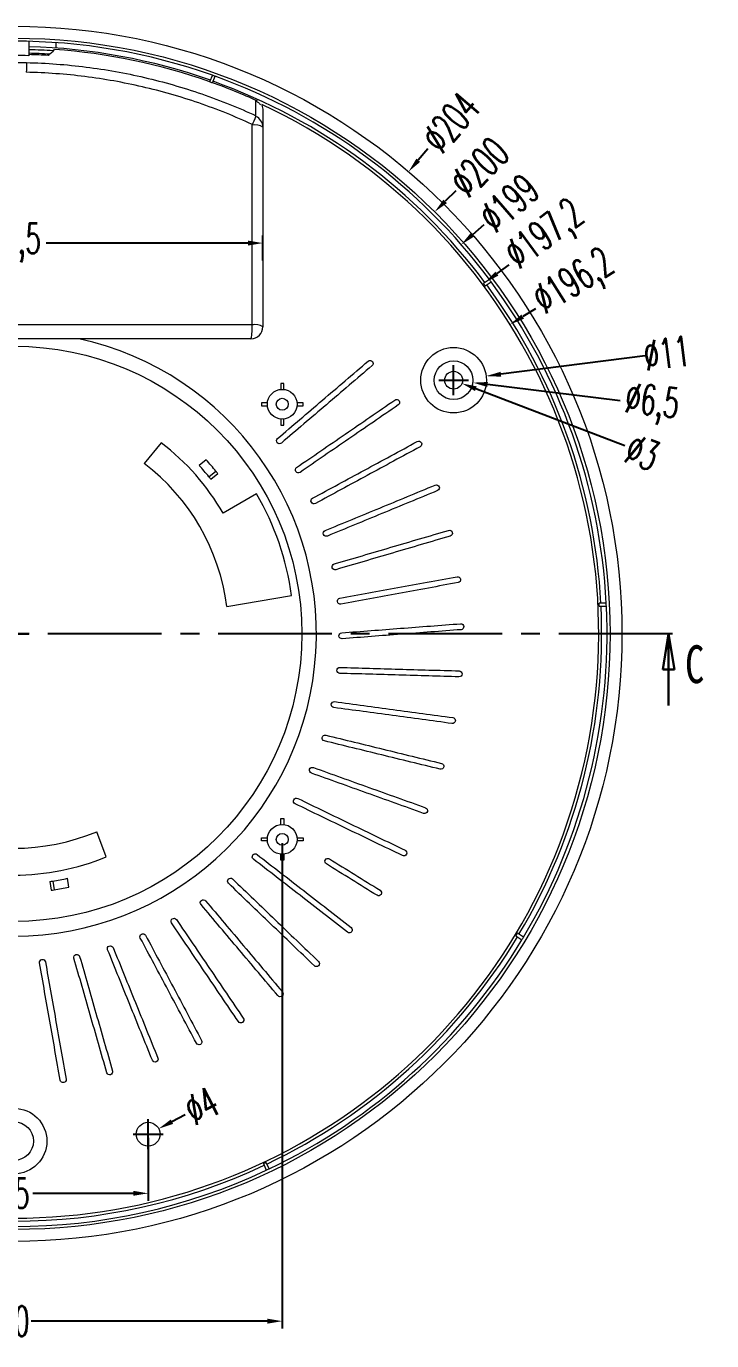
# Model space of a CAD drawing. Header units: inches. Extents: x -602 to 2189, y 557 to 1254.
# Drawn here: x -253.6 to -138.6, y 882 to 1102.7 of the extents above; entities that cross this region are included whole.
import ezdxf

# ---------------------------------------------------------------- set-up
doc = ezdxf.new("R2010")
doc.units = ezdxf.units.IN
doc.linetypes.add('CENTER2', pattern=[28.575, 19.05, -3.175, 3.175, -3.175])
doc.styles.add('SLDTEXTSTYLE0', font='TXT', dxfattribs={"width": 0.75})
doc.styles.add('SLDTEXTSTYLE2', font='TXT', dxfattribs={"width": 0.6, "bigfont": 'bigfont'})
doc.dimstyles.new('5', dxfattribs={"dimtxt": 5, "dimasz": 2.5, "dimexe": 1.25, "dimexo": 0.625, "dimtad": 0, "dimtxsty": 'SLDTEXTSTYLE2', "dimcen": 2.5, "dimclrd": 3, "dimclre": 3, "dimclrt": 256, "dimadec": 0, "dimazin": 0, "dimtfac": 1, "dimtofl": 0, "dimtmove": 0, "dimatfit": 3, "dimfxl": 1, "dimarcsym": 0})

# ---------------------------------------------------------------- blocks, each defined once
blk = doc.blocks.new('_CLOSED')
at = {"color": 0, "linetype": 'ByBlock', "lineweight": -2}
for p, q in [((-1, 0.166667), (0, 0)), ((-1, 0.166667), (-1, -0.166667)), ((0, 0), (-1, -0.166667)), ((0, 0), (-1, 0))]:
    blk.add_line(p, q, dxfattribs=at)
blk = doc.blocks.new('*D187')
at = {"color": 3, "lineweight": -2}
for p, q in [((-278.19, 916.03), (-278.19, 905.48)), ((-233.19, 916.03), (-233.19, 905.48)), ((-275.69, 906.73), (-258.81, 906.73)), ((-235.69, 906.73), (-252.56, 906.73))]:
    blk.add_line(p, q, dxfattribs=at)
at = {"color": 3}
for points in [[(-275.69, 907.15), (-275.69, 906.32), (-278.19, 906.73)], [(-235.69, 907.15), (-235.69, 906.32), (-233.19, 906.73)]]:
    blk.add_solid(points, dxfattribs=at)
at = {"layer": 'Defpoints', "color": 0}
for p in [(-278.19, 916.66), (-233.19, 916.66), (-233.19, 906.73)]:
    blk.add_point(p, dxfattribs=at)
at = {"insert": (-255.69, 906.73), "char_height": 5, "attachment_point": 5, "style": 'SLDTEXTSTYLE2'}
blk.add_mtext('45', dxfattribs=at)
blk = doc.blocks.new('*D189')
at = {"color": 3, "lineweight": -2}
for p, q in [((-297.44, 1063.36), (-297.44, 1067.51)), ((-294.94, 1066.26), (-261.06, 1066.26)), ((-216.44, 1066.26), (-250.31, 1066.26)), ((-213.94, 1063.36), (-213.94, 1067.51))]:
    blk.add_line(p, q, dxfattribs=at)
at = {"color": 3}
for points in [[(-294.94, 1066.68), (-294.94, 1065.84), (-297.44, 1066.26)], [(-216.44, 1066.68), (-216.44, 1065.84), (-213.94, 1066.26)]]:
    blk.add_solid(points, dxfattribs=at)
at = {"layer": 'Defpoints', "color": 0}
for p in [(-213.94, 1066.26), (-297.44, 1062.74), (-213.94, 1062.74)]:
    blk.add_point(p, dxfattribs=at)
at = {"insert": (-255.69, 1066.26), "char_height": 5, "attachment_point": 5, "style": 'SLDTEXTSTYLE2'}
blk.add_mtext('83,5', dxfattribs=at)
blk = doc.blocks.new('*D193')
at = {"color": 3, "lineweight": -2}
for p, q in [((-300.69, 965.53), (-300.69, 884.02)), ((-210.69, 965.53), (-210.69, 884.02)), ((-298.19, 885.27), (-258.56, 885.27)), ((-213.19, 885.27), (-252.81, 885.27))]:
    blk.add_line(p, q, dxfattribs=at)
at = {"color": 3}
for points in [[(-298.19, 885.69), (-298.19, 884.85), (-300.69, 885.27)], [(-213.19, 885.69), (-213.19, 884.85), (-210.69, 885.27)]]:
    blk.add_solid(points, dxfattribs=at)
at = {"layer": 'Defpoints', "color": 0}
for p in [(-300.69, 966.16), (-210.69, 966.16), (-210.69, 885.27)]:
    blk.add_point(p, dxfattribs=at)
at = {"insert": (-255.69, 885.27), "char_height": 5, "attachment_point": 5, "style": 'SLDTEXTSTYLE2'}
blk.add_mtext('90', dxfattribs=at)
blk = doc.blocks.new('*D197')
at = {"color": 3, "lineweight": -2}
for p, q in [((-186.25, 1082.06), (-187.87, 1080.16)), ((-255.69, 998.16), (-255.69, 1003.16)), ((-258.19, 1000.66), (-253.19, 1000.66))]:
    blk.add_line(p, q, dxfattribs=at)
at = {"color": 3}
blk.add_solid([(-188.19, 1080.43), (-187.55, 1079.89), (-189.49, 1078.26)], dxfattribs=at)
at = {"layer": 'Defpoints', "color": 0}
for p in [(-189.49, 1078.26), (-321.89, 923.05)]:
    blk.add_point(p, dxfattribs=at)
at = {"insert": (-182.43, 1086.53), "char_height": 5, "attachment_point": 5, "rotation": 49.5345, "style": 'SLDTEXTSTYLE2'}
blk.add_mtext('∅204', dxfattribs=at)
blk = doc.blocks.new('*D198')
at = {"color": 3, "lineweight": -2}
for p, q in [((-181.58, 1075.04), (-183.34, 1073.27)), ((-255.69, 998.16), (-255.69, 1003.16)), ((-258.19, 1000.66), (-253.19, 1000.66))]:
    blk.add_line(p, q, dxfattribs=at)
at = {"color": 3}
blk.add_solid([(-183.64, 1073.56), (-183.05, 1072.97), (-185.11, 1071.5)], dxfattribs=at)
at = {"layer": 'Defpoints', "color": 0}
for p in [(-185.11, 1071.5), (-326.27, 929.82)]:
    blk.add_point(p, dxfattribs=at)
at = {"insert": (-177.61, 1079.02), "char_height": 5, "attachment_point": 5, "rotation": 45.1045, "style": 'SLDTEXTSTYLE2'}
blk.add_mtext('∅200', dxfattribs=at)
blk = doc.blocks.new('*D199')
at = {"color": 3, "lineweight": -2}
for p, q in [((-176.89, 1069.3), (-178.78, 1067.66)), ((-255.69, 998.16), (-255.69, 1003.16)), ((-258.19, 1000.66), (-253.19, 1000.66))]:
    blk.add_line(p, q, dxfattribs=at)
at = {"color": 3}
blk.add_solid([(-179.05, 1067.97), (-178.51, 1067.34), (-180.66, 1066.01)], dxfattribs=at)
at = {"layer": 'Defpoints', "color": 0}
for p in [(-180.66, 1066.01), (-330.71, 935.3)]:
    blk.add_point(p, dxfattribs=at)
at = {"insert": (-172.65, 1072.99), "char_height": 5, "attachment_point": 5, "rotation": 41.0605, "style": 'SLDTEXTSTYLE2'}
blk.add_mtext('∅199', dxfattribs=at)
blk = doc.blocks.new('*D200')
at = {"color": 3, "lineweight": -2}
for p, q in [((-172.67, 1062.62), (-174.67, 1061.13)), ((-255.69, 998.16), (-255.69, 1003.16)), ((-258.19, 1000.66), (-253.19, 1000.66))]:
    blk.add_line(p, q, dxfattribs=at)
at = {"color": 3}
blk.add_solid([(-174.92, 1061.46), (-174.42, 1060.79), (-176.68, 1059.63)], dxfattribs=at)
at = {"layer": 'Defpoints', "color": 0}
for p in [(-176.68, 1059.63), (-334.7, 941.68)]:
    blk.add_point(p, dxfattribs=at)
at = {"insert": (-166.36, 1067.33), "char_height": 5, "attachment_point": 5, "rotation": 36.7383, "style": 'SLDTEXTSTYLE2'}
blk.add_mtext('∅197,2', dxfattribs=at)
blk = doc.blocks.new('*D201')
at = {"color": 3, "lineweight": -2}
for p, q in [((-168.22, 1055.23), (-170.34, 1053.91)), ((-255.69, 998.16), (-255.69, 1003.16)), ((-258.19, 1000.66), (-253.19, 1000.66))]:
    blk.add_line(p, q, dxfattribs=at)
at = {"color": 3}
blk.add_solid([(-170.57, 1054.26), (-170.12, 1053.56), (-172.47, 1052.59)], dxfattribs=at)
at = {"layer": 'Defpoints', "color": 0}
for p in [(-172.47, 1052.59), (-338.91, 948.72)]:
    blk.add_point(p, dxfattribs=at)
at = {"insert": (-161.54, 1059.4), "char_height": 5, "attachment_point": 5, "rotation": 31.9643, "style": 'SLDTEXTSTYLE2'}
blk.add_mtext('∅196,2', dxfattribs=at)
blk = doc.blocks.new('*D203')
at = {"color": 3, "lineweight": -2}
for p, q in [((-233.19, 914.16), (-233.19, 919.16)), ((-227, 919.92), (-229.21, 918.75)), ((-235.69, 916.66), (-230.69, 916.66))]:
    blk.add_line(p, q, dxfattribs=at)
at = {"color": 3}
blk.add_solid([(-229.4, 919.12), (-229.01, 918.39), (-231.42, 917.59)], dxfattribs=at)
at = {"layer": 'Defpoints', "color": 0}
for p in [(-231.42, 917.59), (-234.96, 915.72)]:
    blk.add_point(p, dxfattribs=at)
at = {"insert": (-224.23, 921.38), "char_height": 5, "attachment_point": 5, "rotation": 27.798, "style": 'SLDTEXTSTYLE2'}
blk.add_mtext('∅4', dxfattribs=at)
blk = doc.blocks.new('*D204')
at = {"color": 3, "lineweight": -2}
for p, q in [((-149.78, 1047.31), (-174, 1044.24)), ((-181.94, 1040.74), (-181.94, 1045.74)), ((-184.44, 1043.24), (-179.44, 1043.24))]:
    blk.add_line(p, q, dxfattribs=at)
at = {"color": 3}
blk.add_solid([(-174.06, 1044.65), (-173.95, 1043.83), (-176.48, 1043.93)], dxfattribs=at)
at = {"layer": 'Defpoints', "color": 0}
for p in [(-176.48, 1043.93), (-187.4, 1042.54)]:
    blk.add_point(p, dxfattribs=at)
at = {"insert": (-146.18, 1047.76), "char_height": 5, "attachment_point": 5, "rotation": 7.2124, "style": 'SLDTEXTSTYLE2'}
blk.add_mtext('∅11', dxfattribs=at)
blk = doc.blocks.new('*D205')
at = {"color": 3, "lineweight": -2}
for p, q in [((-181.94, 1040.74), (-181.94, 1045.74)), ((-184.44, 1043.24), (-179.44, 1043.24)), ((-154.01, 1039.76), (-176.23, 1042.53))]:
    blk.add_line(p, q, dxfattribs=at)
at = {"color": 3}
blk.add_solid([(-176.18, 1042.94), (-176.28, 1042.11), (-178.71, 1042.83)], dxfattribs=at)
at = {"layer": 'Defpoints', "color": 0}
for p in [(-185.16, 1043.64), (-178.71, 1042.83)]:
    blk.add_point(p, dxfattribs=at)
at = {"insert": (-148.68, 1039.1), "char_height": 5, "attachment_point": 5, "rotation": 352.9077, "style": 'SLDTEXTSTYLE2'}
blk.add_mtext('∅6,5', dxfattribs=at)
blk = doc.blocks.new('*D206')
at = {"color": 3, "lineweight": -2}
for p, q in [((-181.94, 1040.74), (-181.94, 1045.74)), ((-184.44, 1043.24), (-179.44, 1043.24)), ((-153.18, 1032.25), (-178.2, 1041.81))]:
    blk.add_line(p, q, dxfattribs=at)
at = {"color": 3}
blk.add_solid([(-178.05, 1042.2), (-178.35, 1041.42), (-180.54, 1042.7)], dxfattribs=at)
at = {"layer": 'Defpoints', "color": 0}
for p in [(-183.34, 1043.77), (-180.54, 1042.7)]:
    blk.add_point(p, dxfattribs=at)
at = {"insert": (-150.26, 1031.13), "char_height": 5, "attachment_point": 5, "rotation": 339.093, "style": 'SLDTEXTSTYLE2'}
blk.add_mtext('∅3', dxfattribs=at)

msp = doc.modelspace()

# ---------------------------------------------------------------- linework, layer by layer
at = {"color": 7, "linetype": 'Continuous', "lineweight": 15}
for p, q in [((-253.189, 1100.124), (-253.189, 1097.723)), ((-248.617, 1099), (-248.617, 1099.904)), ((-222.412, 1094.426), (-222.873, 1093.314)), ((-222.401, 1093.145), (-221.941, 1094.257)), ((-215.749, 1052.547), (-215.749, 1086.074)), ((-213.939, 1085.728), (-213.939, 1052.201)), ((-175.924, 1060.135), (-176.925, 1059.466)), ((-176.627, 1059.064), (-175.626, 1059.733)), ((-215.939, 1050.201), (-266.579, 1050.201)), ((-210.939, 1042.706), (-210.939, 1041.693)), ((-210.439, 1042.706), (-210.939, 1042.706)), ((-210.439, 1041.693), (-210.439, 1042.706)), ((-214.189, 1039.456), (-214.189, 1038.956)), ((-213.177, 1039.456), (-214.189, 1039.456)), ((-207.189, 1039.456), (-208.202, 1039.456)), ((-207.189, 1038.956), (-207.189, 1039.456)), ((-214.189, 1038.956), (-213.177, 1038.956)), ((-208.202, 1038.956), (-207.189, 1038.956)), ((-210.939, 1036.718), (-210.939, 1035.706)), ((-210.939, 1035.706), (-210.439, 1035.706)), ((-210.439, 1035.706), (-210.439, 1036.718)), ((-230.982, 1032.746), (-233.86, 1029.282)), ((-223.447, 1029.856), (-224.628, 1028.926)), ((-223.001, 1027.028), (-221.822, 1027.955)), ((-222.689, 1026.637), (-221.511, 1027.564)), ((-214.986, 1024.156), (-220.615, 1020.906)), ((-219.984, 1005.248), (-209.134, 1007.106)), ((-156.322, 1005.796), (-157.526, 1005.796)), ((-157.501, 1005.296), (-156.298, 1005.296)), ((-210.939, 968.643), (-210.939, 969.656)), ((-210.939, 969.656), (-210.439, 969.656)), ((-210.439, 969.656), (-210.439, 968.643)), ((-240.252, 963.213), (-241.813, 967.438)), ((-214.189, 965.906), (-214.189, 966.406)), ((-214.189, 966.406), (-213.177, 966.406)), ((-213.177, 965.906), (-214.189, 965.906)), ((-208.202, 966.406), (-207.189, 966.406)), ((-207.189, 965.906), (-208.202, 965.906)), ((-207.189, 966.406), (-207.189, 965.906)), ((-210.939, 962.656), (-210.939, 963.668)), ((-210.439, 962.656), (-210.939, 962.656)), ((-210.439, 963.668), (-210.439, 962.656)), ((-249.689, 959.087), (-249.475, 957.602)), ((-249.195, 959.161), (-248.981, 957.676)), ((-246.523, 958.133), (-246.737, 959.621)), ((-171.471, 949.963), (-170.47, 949.295)), ((-170.213, 949.724), (-171.214, 950.393)), ((-213.828, 911.717), (-213.367, 910.605)), ((-212.914, 910.82), (-213.375, 911.932))]:
    msp.add_line(p, q, dxfattribs=at)
at = {"color": 1, "linetype": 'CENTER2'}
msp.add_line((-145.224, 1000.656), (-366.902, 1000.656), dxfattribs=at)
at = {"color": 7, "linetype": 'Continuous', "lineweight": 30}
msp.add_line((-145.855, 988.656), (-145.855, 1000.656), dxfattribs=at)
at = {"color": 7, "linetype": 'Continuous', "lineweight": 15}
for centre, radius in [((-255.689, 1000.656), 102), ((-255.689, 1000.656), 100), ((-255.689, 1000.656), 48.284), ((-181.939, 1043.235), 5.5), ((-181.939, 1043.235), 3.25), ((-181.939, 1043.235), 1.5), ((-210.689, 1039.206), 2.5), ((-210.689, 1039.206), 1), ((-210.689, 966.156), 2.5), ((-210.689, 966.156), 1), ((-255.689, 915.497), 5.5), ((-255.689, 915.497), 3.25), ((-233.189, 916.656), 2)]:
    msp.add_circle(centre, radius, dxfattribs=at)
for centre, radius, start, end in [((-255.689, 1000.656), 99.5, 70.46118, 109.53882), ((-255.689, 1000.656), 98.598, 70.4883, 88.54708), ((-255.689, 1000.656), 97.099, 88.52465, 91.47535), ((-255.689, 1000.656), 98.098, 86.16387, 88.53967), ((-255.689, 1000.656), 97.5, 86.49825, 88.53072), ((-255.689, 1000.656), 97.275, 86.61124, 88.52732), ((-255.689, 1000.656), 98.333, 70.49634, 86.03003), ((-107.757, 1091.885), 145.915, 178.16386, 178.80093), ((-255.689, 1000.656), 98.298, 70.20562, 70.49743), ((-255.689, 1000.656), 99.5, 70.17291, 70.46118), ((-255.689, 1000.656), 98.333, 65.47474, 70.20465), ((-255.689, 1000.656), 98.598, 36.7383, 70.19739), ((-255.689, 1000.656), 99.5, 36.71118, 70.17291), ((-255.689, 1000.656), 98.098, 115.0799, 64.9201), ((-253.403, 1103.904), 41.662, 334.66032, 336.82759), ((-215.343, 1083.29), 2.813, 60.06983, 98.29517), ((-215.901, 1085.719), 1.962, 0.25502, 65.94418), ((-255.689, 1000.656), 98.298, 36.45562, 36.74743), ((-255.689, 1000.656), 98.598, 2.9883, 36.44739), ((-255.689, 1000.656), 99.5, 36.42291, 36.71118), ((-255.689, 1000.656), 99.5, 2.96118, 36.42291), ((-222.249, 1051.895), 6.533, 344.97492, 5.7293), ((-215.939, 1052.201), 2, 270, 0), ((-215.343, 1049.763), 2.813, 60.06983, 98.29517), ((-255.689, 1000.656), 50.728, 102.39613, 77.60387), ((-255.689, 1000.656), 40.5, 30, 52.40612), ((-255.689, 1000.656), 36, 7.32842, 52.67158), ((-255.689, 1000.656), 42, 38.89532, 42.30664), ((-255.689, 1000.656), 43.5, 38.8718, 42.16526), ((-255.689, 1000.656), 42, 38.21321, 38.89532), ((-255.689, 1000.656), 43.5, 38.21321, 38.8718), ((-255.689, 1000.656), 47, 7.88753, 30), ((-255.689, 1000.656), 98.598, 329.2383, 2.69739), ((-255.689, 1000.656), 99.5, 329.21118, 2.67291), ((-255.689, 1000.656), 98.298, 2.70562, 2.99743), ((-255.689, 1000.656), 99.5, 2.67291, 2.96118), ((-255.689, 1000.656), 36, 247.32842, 292.67158), ((-255.689, 1000.656), 40.5, 270, 292.40612), ((-255.689, 1000.656), 42, 278.21321, 278.89532), ((-255.689, 1000.656), 42, 278.89532, 282.30664), ((-255.689, 1000.656), 43.5, 278.8718, 282.16526), ((-255.689, 1000.656), 43.5, 278.21321, 278.8718), ((-255.689, 1000.656), 98.598, 295.4883, 328.94739), ((-255.689, 1000.656), 99.5, 295.46118, 328.92291), ((-255.689, 1000.656), 98.298, 328.95562, 329.24743), ((-255.689, 1000.656), 99.5, 328.92291, 329.21118), ((-255.689, 1000.656), 98.598, 244.80261, 295.19739), ((-255.689, 1000.656), 98.298, 295.20562, 295.49743), ((-255.689, 1000.656), 99.5, 244.82709, 295.17291), ((-255.689, 1000.656), 99.5, 295.17291, 295.46118)]:
    msp.add_arc(centre, radius, start, end, dxfattribs=at)
msp.add_ellipse((-253.64, 1052.201), major_axis=(400, 0), ratio=0.0008682, start_param=1.4752989, end_param=1.6759663, dxfattribs=at)
for points in [[(-249.939, 1097.761), (-249.587, 1098.093), (-249.234, 1098.424), (-248.882, 1098.753)], [(-257.782, 1096.56), (-256.387, 1096.592), (-254.992, 1096.592), (-253.597, 1096.56)], [(-213.939, 1088.549), (-213.939, 1087.611), (-213.939, 1086.671), (-213.939, 1085.728)], [(-202.762, 962.88), (-199.955, 961.139), (-197.122, 959.383), (-194.263, 957.61)], [(-194.79, 956.76), (-197.649, 958.533), (-200.482, 960.289), (-203.289, 962.03)]]:
    msp.add_open_spline(points, degree=3, dxfattribs=at)
for points, knots in [([(-215.704, 1086.169), (-217.139, 1086.832), (-218.589, 1087.458), (-221.589, 1088.667), (-223.143, 1089.246), (-227.822, 1090.852), (-230.974, 1091.754), (-237.341, 1093.229), (-240.556, 1093.802), (-247.05, 1094.62), (-250.329, 1094.864), (-253.64, 1094.938)], [0.00568892, 0.00568892, 0.00568892, 0.00568892, 0.125, 0.125, 0.25, 0.25, 0.5, 0.5, 0.75, 0.75, 1, 1, 1, 1]), ([(-253.597, 1096.56), (-250.232, 1096.484), (-246.9, 1096.235), (-240.302, 1095.4), (-237.035, 1094.814), (-230.567, 1093.308), (-227.365, 1092.388), (-222.612, 1090.747), (-221.034, 1090.156), (-218.002, 1088.929), (-216.544, 1088.296), (-215.102, 1087.627)], [0, 0, 0, 0, 0.25, 0.25, 0.5, 0.5, 0.75, 0.75, 0.875, 0.875, 0.993143, 0.993143, 0.993143, 0.993143]), ([(-215.101, 1087.51), (-215.103, 1087.766), (-215.106, 1088.022), (-215.108, 1088.278), (-215.112, 1088.892), (-215.117, 1089.505), (-215.122, 1090.117)], [0, 0, 0, 0, 0.004, 0.004, 0.004, 0.013618257, 0.013618257, 0.013618257, 0.013618257]), ([(-215.122, 1090.117), (-214.971, 1090.048), (-214.831, 1089.962), (-214.575, 1089.757), (-214.458, 1089.637), (-214.358, 1089.505)], [0, 0, 0, 0, 0.5, 0.5, 1, 1, 1, 1]), ([(-214.119, 1089.393), (-214.06, 1089.259), (-214.015, 1089.122), (-213.955, 1088.84), (-213.939, 1088.695), (-213.939, 1088.549)], [0, 0, 0, 0, 0.5, 0.5, 1, 1, 1, 1]), ([(-211.474, 1033.454), (-208.986, 1035.578), (-206.475, 1037.723), (-201.406, 1042.053), (-198.848, 1044.238), (-196.266, 1046.443)], [0, 0, 0, 0, 0.5, 0.5, 1, 1, 1, 1]), ([(-196.266, 1046.443), (-196.166, 1046.528), (-196.033, 1046.571), (-195.772, 1046.551), (-195.646, 1046.487), (-195.476, 1046.288), (-195.432, 1046.155), (-195.453, 1045.892), (-195.516, 1045.768), (-195.617, 1045.682)], [0, 0, 0, 0, 0.25, 0.25, 0.5, 0.5, 0.75, 0.75, 1, 1, 1, 1]), ([(-195.617, 1045.682), (-198.198, 1043.477), (-200.756, 1041.293), (-205.825, 1036.963), (-208.337, 1034.818), (-210.825, 1032.693)], [0, 0, 0, 0, 0.5, 0.5, 1, 1, 1, 1]), ([(-208.278, 1028.592), (-205.581, 1030.444), (-202.858, 1032.314), (-197.363, 1036.087), (-194.589, 1037.991), (-191.79, 1039.913)], [0, 0, 0, 0, 0.5, 0.5, 1, 1, 1, 1]), ([(-191.79, 1039.913), (-191.682, 1039.988), (-191.545, 1040.016), (-191.288, 1039.969), (-191.169, 1039.892), (-191.021, 1039.677), (-190.992, 1039.54), (-191.04, 1039.28), (-191.116, 1039.164), (-191.224, 1039.089)], [0, 0, 0, 0, 0.25, 0.25, 0.5, 0.5, 0.75, 0.75, 1, 1, 1, 1]), ([(-191.224, 1039.089), (-194.023, 1037.167), (-196.796, 1035.263), (-202.292, 1031.49), (-205.014, 1029.62), (-207.712, 1027.768)], [0, 0, 0, 0, 0.5, 0.5, 1, 1, 1, 1]), ([(-210.825, 1032.693), (-210.923, 1032.609), (-211.053, 1032.566), (-211.312, 1032.583), (-211.441, 1032.646), (-211.615, 1032.848), (-211.659, 1032.985), (-211.636, 1033.248), (-211.573, 1033.37), (-211.474, 1033.454)], [0, 0, 0, 0, 0.25, 0.25, 0.5, 0.5, 0.75, 0.75, 1, 1, 1, 1]), ([(-205.609, 1023.422), (-202.733, 1024.981), (-199.829, 1026.554), (-193.968, 1029.73), (-191.01, 1031.333), (-188.025, 1032.95)], [0, 0, 0, 0, 0.5, 0.5, 1, 1, 1, 1]), ([(-188.025, 1032.95), (-187.909, 1033.013), (-187.77, 1033.027), (-187.52, 1032.953), (-187.41, 1032.864), (-187.285, 1032.634), (-187.27, 1032.495), (-187.345, 1032.242), (-187.433, 1032.134), (-187.548, 1032.071)], [0, 0, 0, 0, 0.25, 0.25, 0.5, 0.5, 0.75, 0.75, 1, 1, 1, 1]), ([(-187.548, 1032.071), (-190.533, 1030.454), (-193.491, 1028.851), (-199.352, 1025.675), (-202.256, 1024.102), (-205.133, 1022.543)], [0, 0, 0, 0, 0.5, 0.5, 1, 1, 1, 1]), ([(-207.712, 1027.768), (-207.819, 1027.695), (-207.952, 1027.665), (-208.208, 1027.71), (-208.33, 1027.786), (-208.481, 1028.004), (-208.511, 1028.145), (-208.461, 1028.405), (-208.385, 1028.519), (-208.278, 1028.592)], [0, 0, 0, 0, 0.25, 0.25, 0.5, 0.5, 0.75, 0.75, 1, 1, 1, 1]), ([(-203.499, 1018.001), (-200.474, 1019.249), (-197.422, 1020.509), (-191.259, 1023.052), (-188.15, 1024.335), (-185.011, 1025.63)], [0, 0, 0, 0, 0.5, 0.5, 1, 1, 1, 1]), ([(-184.629, 1024.706), (-187.768, 1023.411), (-190.877, 1022.128), (-197.039, 1019.585), (-200.092, 1018.325), (-203.117, 1017.077)], [0, 0, 0, 0, 0.5, 0.5, 1, 1, 1, 1]), ([(-185.011, 1025.63), (-184.889, 1025.681), (-184.749, 1025.68), (-184.508, 1025.58), (-184.408, 1025.48), (-184.308, 1025.239), (-184.308, 1025.098), (-184.409, 1024.854), (-184.508, 1024.756), (-184.629, 1024.706)], [0, 0, 0, 0, 0.25, 0.25, 0.5, 0.5, 0.75, 0.75, 1, 1, 1, 1]), ([(-205.133, 1022.543), (-205.247, 1022.482), (-205.383, 1022.466), (-205.633, 1022.537), (-205.746, 1022.626), (-205.874, 1022.859), (-205.888, 1023.002), (-205.811, 1023.255), (-205.723, 1023.361), (-205.609, 1023.422)], [0, 0, 0, 0, 0.25, 0.25, 0.5, 0.5, 0.75, 0.75, 1, 1, 1, 1]), ([(-203.117, 1017.077), (-203.237, 1017.027), (-203.373, 1017.026), (-203.615, 1017.123), (-203.718, 1017.223), (-203.82, 1017.468), (-203.82, 1017.612), (-203.716, 1017.856), (-203.618, 1017.952), (-203.499, 1018.001)], [0, 0, 0, 0, 0.25, 0.25, 0.5, 0.5, 0.75, 0.75, 1, 1, 1, 1]), ([(-201.968, 1012.388), (-198.83, 1013.312), (-195.662, 1014.244), (-189.266, 1016.126), (-186.039, 1017.076), (-182.782, 1018.035)], [0, 0, 0, 0, 0.5, 0.5, 1, 1, 1, 1]), ([(-182.782, 1018.035), (-182.656, 1018.072), (-182.517, 1018.057), (-182.287, 1017.932), (-182.198, 1017.822), (-182.124, 1017.571), (-182.139, 1017.432), (-182.265, 1017.2), (-182.373, 1017.113), (-182.5, 1017.075)], [0, 0, 0, 0, 0.25, 0.25, 0.5, 0.5, 0.75, 0.75, 1, 1, 1, 1]), ([(-182.5, 1017.075), (-185.756, 1016.117), (-188.983, 1015.167), (-195.379, 1013.285), (-198.547, 1012.352), (-201.686, 1011.429)], [0, 0, 0, 0, 0.5, 0.5, 1, 1, 1, 1]), ([(-201.686, 1011.429), (-201.81, 1011.392), (-201.946, 1011.405), (-202.176, 1011.527), (-202.268, 1011.637), (-202.344, 1011.892), (-202.329, 1012.035), (-202.2, 1012.267), (-202.092, 1012.351), (-201.968, 1012.388)], [0, 0, 0, 0, 0.25, 0.25, 0.5, 0.5, 0.75, 0.75, 1, 1, 1, 1]), ([(-201.036, 1006.645), (-197.818, 1007.234), (-194.569, 1007.829), (-188.012, 1009.03), (-184.702, 1009.636), (-181.363, 1010.247)], [0, 0, 0, 0, 0.5, 0.5, 1, 1, 1, 1]), ([(-181.183, 1009.263), (-184.522, 1008.652), (-187.831, 1008.046), (-194.388, 1006.846), (-197.637, 1006.251), (-200.856, 1005.662)], [0, 0, 0, 0, 0.5, 0.5, 1, 1, 1, 1]), ([(-181.363, 1010.247), (-181.233, 1010.271), (-181.096, 1010.241), (-180.882, 1010.093), (-180.805, 1009.974), (-180.757, 1009.717), (-180.786, 1009.58), (-180.936, 1009.362), (-181.053, 1009.287), (-181.183, 1009.263)], [0, 0, 0, 0, 0.25, 0.25, 0.5, 0.5, 0.75, 0.75, 1, 1, 1, 1]), ([(-200.856, 1005.662), (-200.983, 1005.638), (-201.117, 1005.666), (-201.333, 1005.811), (-201.412, 1005.93), (-201.462, 1006.192), (-201.431, 1006.332), (-201.279, 1006.549), (-201.163, 1006.622), (-201.036, 1006.645)], [0, 0, 0, 0, 0.25, 0.25, 0.5, 0.5, 0.75, 0.75, 1, 1, 1, 1]), ([(-200.711, 1000.836), (-197.449, 1001.084), (-194.156, 1001.335), (-187.508, 1001.841), (-184.154, 1002.096), (-180.769, 1002.353)], [0, 0, 0, 0, 0.5, 0.5, 1, 1, 1, 1]), ([(-180.769, 1002.353), (-180.637, 1002.363), (-180.504, 1002.319), (-180.306, 1002.15), (-180.242, 1002.023), (-180.222, 1001.763), (-180.265, 1001.629), (-180.437, 1001.429), (-180.561, 1001.366), (-180.693, 1001.356)], [0, 0, 0, 0, 0.25, 0.25, 0.5, 0.5, 0.75, 0.75, 1, 1, 1, 1]), ([(-200.635, 999.839), (-200.764, 999.829), (-200.894, 999.871), (-201.094, 1000.038), (-201.161, 1000.165), (-201.182, 1000.43), (-201.137, 1000.567), (-200.963, 1000.766), (-200.84, 1000.827), (-200.711, 1000.836)], [0, 0, 0, 0, 0.25, 0.25, 0.5, 0.5, 0.75, 0.75, 1, 1, 1, 1]), ([(-180.693, 1001.356), (-184.078, 1001.099), (-187.432, 1000.844), (-194.079, 1000.338), (-197.373, 1000.087), (-200.635, 999.839)], [0, 0, 0, 0, 0.5, 0.5, 1, 1, 1, 1]), ([(-201.027, 994.026), (-201.156, 994.03), (-201.281, 994.085), (-201.462, 994.272), (-201.515, 994.405), (-201.509, 994.671), (-201.45, 994.802), (-201.256, 994.982), (-201.127, 995.029), (-200.998, 995.026)], [0, 0, 0, 0, 0.25, 0.25, 0.5, 0.5, 0.75, 0.75, 1, 1, 1, 1]), ([(-181.036, 993.441), (-184.429, 993.541), (-187.791, 993.639), (-194.455, 993.834), (-197.756, 993.93), (-201.027, 994.026)], [0, 0, 0, 0, 0.5, 0.5, 1, 1, 1, 1]), ([(-200.998, 995.026), (-197.728, 994.93), (-194.427, 994.833), (-187.763, 994.638), (-184.4, 994.54), (-181.006, 994.441)], [0, 0, 0, 0, 0.5, 0.5, 1, 1, 1, 1]), ([(-181.006, 994.441), (-180.875, 994.437), (-180.747, 994.379), (-180.568, 994.19), (-180.517, 994.058), (-180.525, 993.796), (-180.582, 993.668), (-180.774, 993.487), (-180.904, 993.437), (-181.036, 993.441)], [0, 0, 0, 0, 0.25, 0.25, 0.5, 0.5, 0.75, 0.75, 1, 1, 1, 1]), ([(-202.027, 988.286), (-202.155, 988.303), (-202.274, 988.371), (-202.434, 988.576), (-202.473, 988.714), (-202.439, 988.978), (-202.366, 989.102), (-202.154, 989.261), (-202.021, 989.294), (-201.893, 989.277)], [0, 0, 0, 0, 0.25, 0.25, 0.5, 0.5, 0.75, 0.75, 1, 1, 1, 1]), ([(-201.893, 989.277), (-198.651, 988.839), (-195.378, 988.396), (-188.772, 987.503), (-185.438, 987.052), (-182.073, 986.597)], [0, 0, 0, 0, 0.5, 0.5, 1, 1, 1, 1]), ([(-182.207, 985.606), (-185.571, 986.061), (-188.905, 986.512), (-195.511, 987.405), (-198.784, 987.847), (-202.027, 988.286)], [0, 0, 0, 0, 0.5, 0.5, 1, 1, 1, 1]), ([(-182.073, 986.597), (-181.943, 986.579), (-181.822, 986.509), (-181.664, 986.301), (-181.627, 986.165), (-181.662, 985.906), (-181.732, 985.784), (-181.942, 985.624), (-182.077, 985.588), (-182.207, 985.606)], [0, 0, 0, 0, 0.25, 0.25, 0.5, 0.5, 0.75, 0.75, 1, 1, 1, 1]), ([(-203.624, 982.682), (-203.75, 982.713), (-203.86, 982.793), (-203.998, 983.014), (-204.022, 983.155), (-203.961, 983.414), (-203.875, 983.53), (-203.648, 983.665), (-203.512, 983.685), (-203.386, 983.654)], [0, 0, 0, 0, 0.25, 0.25, 0.5, 0.5, 0.75, 0.75, 1, 1, 1, 1]), ([(-184.195, 977.937), (-187.493, 978.743), (-190.76, 979.541), (-197.237, 981.123), (-200.445, 981.906), (-203.624, 982.682)], [0, 0, 0, 0, 0.5, 0.5, 1, 1, 1, 1]), ([(-203.386, 983.654), (-200.208, 982.878), (-197, 982.094), (-190.524, 980.512), (-187.256, 979.714), (-183.958, 978.909)], [0, 0, 0, 0, 0.5, 0.5, 1, 1, 1, 1]), ([(-205.8, 977.278), (-205.922, 977.321), (-206.024, 977.412), (-206.138, 977.646), (-206.147, 977.789), (-206.058, 978.04), (-205.961, 978.146), (-205.721, 978.258), (-205.584, 978.263), (-205.462, 978.219)], [0, 0, 0, 0, 0.25, 0.25, 0.5, 0.5, 0.75, 0.75, 1, 1, 1, 1]), ([(-205.462, 978.219), (-202.383, 977.113), (-199.275, 975.997), (-193, 973.745), (-189.834, 972.608), (-186.638, 971.46)], [0, 0, 0, 0, 0.5, 0.5, 1, 1, 1, 1]), ([(-183.958, 978.909), (-183.829, 978.877), (-183.717, 978.794), (-183.581, 978.572), (-183.559, 978.432), (-183.621, 978.178), (-183.704, 978.064), (-183.929, 977.927), (-184.067, 977.906), (-184.195, 977.937)], [0, 0, 0, 0, 0.25, 0.25, 0.5, 0.5, 0.75, 0.75, 1, 1, 1, 1]), ([(-186.976, 970.519), (-190.172, 971.666), (-193.337, 972.803), (-199.612, 975.056), (-202.72, 976.172), (-205.8, 977.278)], [0, 0, 0, 0, 0.5, 0.5, 1, 1, 1, 1]), ([(-208.531, 972.131), (-208.648, 972.187), (-208.74, 972.288), (-208.828, 972.533), (-208.823, 972.676), (-208.708, 972.917), (-208.6, 973.012), (-208.35, 973.097), (-208.213, 973.088), (-208.097, 973.032)], [0, 0, 0, 0, 0.25, 0.25, 0.5, 0.5, 0.75, 0.75, 1, 1, 1, 1]), ([(-190.521, 963.434), (-193.578, 964.91), (-196.607, 966.373), (-202.611, 969.272), (-205.585, 970.708), (-208.531, 972.131)], [0, 0, 0, 0, 0.5, 0.5, 1, 1, 1, 1]), ([(-208.097, 973.032), (-205.151, 971.609), (-202.177, 970.173), (-196.173, 967.274), (-193.144, 965.811), (-190.086, 964.335)], [0, 0, 0, 0, 0.5, 0.5, 1, 1, 1, 1]), ([(-186.638, 971.46), (-186.514, 971.416), (-186.411, 971.322), (-186.3, 971.086), (-186.293, 970.944), (-186.381, 970.698), (-186.475, 970.594), (-186.714, 970.481), (-186.852, 970.475), (-186.976, 970.519)], [0, 0, 0, 0, 0.25, 0.25, 0.5, 0.5, 0.75, 0.75, 1, 1, 1, 1]), ([(-190.086, 964.335), (-189.968, 964.277), (-189.875, 964.173), (-189.789, 963.927), (-189.797, 963.785), (-189.91, 963.55), (-190.014, 963.456), (-190.264, 963.369), (-190.402, 963.377), (-190.521, 963.434)], [0, 0, 0, 0, 0.25, 0.25, 0.5, 0.5, 0.75, 0.75, 1, 1, 1, 1]), ([(-215.534, 962.837), (-215.636, 962.916), (-215.704, 963.034), (-215.74, 963.292), (-215.705, 963.431), (-215.542, 963.642), (-215.417, 963.713), (-215.154, 963.744), (-215.023, 963.706), (-214.92, 963.627)], [0, 0, 0, 0, 0.25, 0.25, 0.5, 0.5, 0.75, 0.75, 1, 1, 1, 1]), ([(-199.736, 950.572), (-202.417, 952.654), (-205.074, 954.716), (-210.34, 958.805), (-212.949, 960.83), (-215.534, 962.837)], [0, 0, 0, 0, 0.5, 0.5, 1, 1, 1, 1]), ([(-214.92, 963.627), (-212.336, 961.62), (-209.728, 959.595), (-204.462, 955.507), (-201.805, 953.444), (-199.123, 951.362)], [0, 0, 0, 0, 0.5, 0.5, 1, 1, 1, 1]), ([(-203.289, 962.03), (-203.399, 962.098), (-203.48, 962.208), (-203.542, 962.461), (-203.521, 962.603), (-203.382, 962.83), (-203.265, 962.913), (-203.007, 962.972), (-202.872, 962.948), (-202.762, 962.88)], [0, 0, 0, 0, 0.25, 0.25, 0.5, 0.5, 0.75, 0.75, 1, 1, 1, 1]), ([(-219.727, 958.792), (-219.821, 958.881), (-219.876, 959.006), (-219.885, 959.266), (-219.835, 959.4), (-219.651, 959.593), (-219.519, 959.65), (-219.255, 959.654), (-219.128, 959.602), (-219.034, 959.513)], [0, 0, 0, 0, 0.25, 0.25, 0.5, 0.5, 0.75, 0.75, 1, 1, 1, 1]), ([(-205.304, 944.936), (-207.752, 947.288), (-210.178, 949.618), (-214.986, 954.237), (-217.368, 956.525), (-219.727, 958.792)], [0, 0, 0, 0, 0.5, 0.5, 1, 1, 1, 1]), ([(-219.034, 959.513), (-216.675, 957.246), (-214.293, 954.958), (-209.486, 950.34), (-207.06, 948.009), (-204.611, 945.657)], [0, 0, 0, 0, 0.5, 0.5, 1, 1, 1, 1]), ([(-224.322, 955.209), (-224.405, 955.308), (-224.448, 955.438), (-224.429, 955.697), (-224.365, 955.826), (-224.163, 955.998), (-224.025, 956.041), (-223.762, 956.017), (-223.641, 955.952), (-223.557, 955.853)], [0, 0, 0, 0, 0.25, 0.25, 0.5, 0.5, 0.75, 0.75, 1, 1, 1, 1]), ([(-223.557, 955.853), (-221.449, 953.352), (-219.321, 950.827), (-215.024, 945.729), (-212.856, 943.157), (-210.668, 940.561)], [0, 0, 0, 0, 0.5, 0.5, 1, 1, 1, 1]), ([(-194.263, 957.61), (-194.151, 957.541), (-194.07, 957.427), (-194.01, 957.173), (-194.033, 957.033), (-194.17, 956.811), (-194.284, 956.729), (-194.541, 956.669), (-194.678, 956.691), (-194.79, 956.76)], [0, 0, 0, 0, 0.25, 0.25, 0.5, 0.5, 0.75, 0.75, 1, 1, 1, 1]), ([(-211.433, 939.916), (-213.621, 942.512), (-215.788, 945.084), (-220.085, 950.182), (-222.213, 952.707), (-224.322, 955.209)], [0, 0, 0, 0, 0.5, 0.5, 1, 1, 1, 1]), ([(-229.268, 952.128), (-229.34, 952.236), (-229.369, 952.369), (-229.323, 952.625), (-229.246, 952.746), (-229.026, 952.896), (-228.885, 952.925), (-228.626, 952.873), (-228.512, 952.796), (-228.439, 952.689)], [0, 0, 0, 0, 0.25, 0.25, 0.5, 0.5, 0.75, 0.75, 1, 1, 1, 1]), ([(-218.055, 935.567), (-219.958, 938.378), (-221.844, 941.164), (-225.581, 946.684), (-227.433, 949.419), (-229.268, 952.128)], [0, 0, 0, 0, 0.5, 0.5, 1, 1, 1, 1]), ([(-228.439, 952.689), (-226.605, 949.98), (-224.754, 947.245), (-221.016, 941.725), (-219.13, 938.939), (-217.227, 936.128)], [0, 0, 0, 0, 0.5, 0.5, 1, 1, 1, 1]), ([(-199.123, 951.362), (-199.019, 951.281), (-198.95, 951.159), (-198.917, 950.9), (-198.954, 950.764), (-199.114, 950.557), (-199.236, 950.487), (-199.498, 950.454), (-199.632, 950.491), (-199.736, 950.572)], [0, 0, 0, 0, 0.25, 0.25, 0.5, 0.5, 0.75, 0.75, 1, 1, 1, 1]), ([(-234.509, 949.584), (-234.57, 949.698), (-234.584, 949.834), (-234.512, 950.084), (-234.422, 950.196), (-234.188, 950.322), (-234.045, 950.336), (-233.793, 950.257), (-233.688, 950.169), (-233.627, 950.055)], [0, 0, 0, 0, 0.25, 0.25, 0.5, 0.5, 0.75, 0.75, 1, 1, 1, 1]), ([(-225.097, 931.937), (-226.694, 934.933), (-228.277, 937.901), (-231.415, 943.783), (-232.969, 946.697), (-234.509, 949.584)], [0, 0, 0, 0, 0.5, 0.5, 1, 1, 1, 1]), ([(-233.627, 950.055), (-232.087, 947.168), (-230.533, 944.254), (-227.395, 938.372), (-225.812, 935.404), (-224.214, 932.408)], [0, 0, 0, 0, 0.5, 0.5, 1, 1, 1, 1]), ([(-245.646, 946.21), (-245.682, 946.334), (-245.667, 946.47), (-245.544, 946.699), (-245.434, 946.79), (-245.178, 946.865), (-245.035, 946.848), (-244.805, 946.718), (-244.721, 946.61), (-244.685, 946.486)], [0, 0, 0, 0, 0.25, 0.25, 0.5, 0.5, 0.75, 0.75, 1, 1, 1, 1]), ([(-239.989, 947.604), (-240.037, 947.724), (-240.037, 947.86), (-239.939, 948.101), (-239.838, 948.203), (-239.592, 948.304), (-239.448, 948.303), (-239.205, 948.198), (-239.111, 948.099), (-239.062, 947.979)], [0, 0, 0, 0, 0.25, 0.25, 0.5, 0.5, 0.75, 0.75, 1, 1, 1, 1]), ([(-232.48, 929.067), (-233.755, 932.213), (-235.018, 935.331), (-237.52, 941.51), (-238.76, 944.571), (-239.989, 947.604)], [0, 0, 0, 0, 0.5, 0.5, 1, 1, 1, 1]), ([(-239.062, 947.979), (-237.834, 944.947), (-236.594, 941.886), (-234.091, 935.707), (-232.828, 932.589), (-231.554, 929.442)], [0, 0, 0, 0, 0.5, 0.5, 1, 1, 1, 1]), ([(-251.418, 945.417), (-251.441, 945.545), (-251.412, 945.678), (-251.266, 945.893), (-251.146, 945.972), (-250.884, 946.02), (-250.744, 945.988), (-250.528, 945.835), (-250.456, 945.718), (-250.434, 945.591)], [0, 0, 0, 0, 0.25, 0.25, 0.5, 0.5, 0.75, 0.75, 1, 1, 1, 1]), ([(-247.945, 925.721), (-248.535, 929.064), (-249.119, 932.377), (-250.277, 938.942), (-250.85, 942.195), (-251.418, 945.417)], [0, 0, 0, 0, 0.5, 0.5, 1, 1, 1, 1]), ([(-250.434, 945.591), (-249.865, 942.369), (-249.292, 939.117), (-248.134, 932.551), (-247.55, 929.238), (-246.961, 925.895)], [0, 0, 0, 0, 0.5, 0.5, 1, 1, 1, 1]), ([(-240.125, 926.987), (-241.062, 930.25), (-241.991, 933.483), (-243.831, 939.89), (-244.743, 943.065), (-245.646, 946.21)], [0, 0, 0, 0, 0.5, 0.5, 1, 1, 1, 1]), ([(-244.685, 946.486), (-243.782, 943.341), (-242.87, 940.167), (-241.03, 933.76), (-240.101, 930.526), (-239.164, 927.263)], [0, 0, 0, 0, 0.5, 0.5, 1, 1, 1, 1]), ([(-204.611, 945.657), (-204.516, 945.566), (-204.46, 945.438), (-204.455, 945.177), (-204.506, 945.045), (-204.687, 944.856), (-204.816, 944.799), (-205.08, 944.794), (-205.209, 944.845), (-205.304, 944.936)], [0, 0, 0, 0, 0.25, 0.25, 0.5, 0.5, 0.75, 0.75, 1, 1, 1, 1]), ([(-210.668, 940.561), (-210.583, 940.46), (-210.541, 940.326), (-210.563, 940.066), (-210.628, 939.941), (-210.828, 939.772), (-210.961, 939.729), (-211.225, 939.751), (-211.348, 939.815), (-211.433, 939.916)], [0, 0, 0, 0, 0.25, 0.25, 0.5, 0.5, 0.75, 0.75, 1, 1, 1, 1]), ([(-217.227, 936.128), (-217.153, 936.019), (-217.125, 935.882), (-217.174, 935.625), (-217.252, 935.507), (-217.468, 935.36), (-217.606, 935.332), (-217.865, 935.381), (-217.981, 935.458), (-218.055, 935.567)], [0, 0, 0, 0, 0.25, 0.25, 0.5, 0.5, 0.75, 0.75, 1, 1, 1, 1]), ([(-224.214, 932.408), (-224.152, 932.292), (-224.139, 932.152), (-224.215, 931.903), (-224.304, 931.793), (-224.535, 931.67), (-224.675, 931.656), (-224.927, 931.733), (-225.035, 931.821), (-225.097, 931.937)], [0, 0, 0, 0, 0.25, 0.25, 0.5, 0.5, 0.75, 0.75, 1, 1, 1, 1]), ([(-231.554, 929.442), (-231.504, 929.32), (-231.506, 929.18), (-231.607, 928.94), (-231.708, 928.84), (-231.95, 928.742), (-232.09, 928.742), (-232.334, 928.845), (-232.431, 928.944), (-232.48, 929.067)], [0, 0, 0, 0, 0.25, 0.25, 0.5, 0.5, 0.75, 0.75, 1, 1, 1, 1]), ([(-239.164, 927.263), (-239.127, 927.136), (-239.144, 926.997), (-239.27, 926.769), (-239.38, 926.681), (-239.631, 926.608), (-239.771, 926.623), (-240.002, 926.751), (-240.088, 926.86), (-240.125, 926.987)], [0, 0, 0, 0, 0.25, 0.25, 0.5, 0.5, 0.75, 0.75, 1, 1, 1, 1]), ([(-246.961, 925.895), (-246.938, 925.765), (-246.968, 925.628), (-247.118, 925.414), (-247.237, 925.338), (-247.494, 925.293), (-247.632, 925.322), (-247.848, 925.474), (-247.923, 925.591), (-247.945, 925.721)], [0, 0, 0, 0, 0.25, 0.25, 0.5, 0.5, 0.75, 0.75, 1, 1, 1, 1])]:
    msp.add_open_spline(points, degree=3, knots=knots, dxfattribs=at)

# ---------------------------------------------------------------- block references
at = {"color": 7, "linetype": 'Continuous', "lineweight": 30, "xscale": 6, "yscale": 6, "rotation": 90}
msp.add_blockref('_CLOSED', (-145.855, 1000.656), dxfattribs=at)

# ---------------------------------------------------------------- texts
at = {"color": 7, "linetype": 'Continuous', "insert": (-143.107, 998.736), "char_height": 6.35, "attachment_point": 1, "style": 'SLDTEXTSTYLE0'}
msp.add_mtext('C', dxfattribs=at)

# ---------------------------------------------------------------- dimensions: what is measured, and where the dimension line sits
for p1, p2, picture, middle in [((-321.886, 923.054), (-189.492, 1078.257), '*D197', (-182.435, 1086.531)), ((-326.271, 929.816), (-185.108, 1071.495), '*D198', (-177.609, 1079.022)), ((-330.714, 935.299), (-180.665, 1066.013), '*D199', (-172.653, 1072.992)), ((-338.9134, 948.7237), (-172.4655, 1052.5878), '*D201', (-161.5427, 1059.4038)), ((-234.959, 915.723), (-231.42, 917.588), '*D203', (-224.233, 921.378))]:
    dim = msp.add_diameter_dim_2p(p1=p1, p2=p2, dimstyle='5')
    dim.commit()
    dim.dimension.update_dxf_attribs({"geometry": picture, "text_midpoint": middle})
dim = msp.add_diameter_dim_2p(p1=(-334.703, 941.678), p2=(-176.676, 1059.633), dimstyle='5', override={"dimtmove": 1})
dim.commit()
dim.dimension.update_dxf_attribs({"geometry": '*D200', "text_midpoint": (-166.358, 1067.334)})
for base, p1, p2, picture, middle in [((-213.939, 1066.262), (-297.439, 1062.737), (-213.939, 1062.737), '*D189', (-255.689, 1066.262)), ((-210.689, 885.271), (-300.689, 966.156), (-210.689, 966.156), '*D193', (-255.689, 885.271)), ((-233.189, 906.733), (-278.189, 916.656), (-233.189, 916.656), '*D187', (-255.689, 906.733))]:
    dim = msp.add_linear_dim(base=base, p1=p1, p2=p2, dimstyle='5')
    dim.commit()
    dim.dimension.update_dxf_attribs({"geometry": picture, "text_midpoint": middle})
for p1, p2, picture, middle in [((-187.396, 1042.545), (-176.483, 1043.926), '*D204', (-146.179, 1047.761)), ((-185.165, 1043.637), (-178.714, 1042.834), '*D205', (-148.678, 1039.097)), ((-183.341, 1043.771), (-180.538, 1042.7), '*D206', (-150.259, 1031.133))]:
    dim = msp.add_diameter_dim_2p(p1=p1, p2=p2, dimstyle='5')
    dim.commit()
    dim.dimension.update_dxf_attribs({"geometry": picture, "text_midpoint": middle, "dimtype": 163})

doc.saveas('drawing.dxf')
